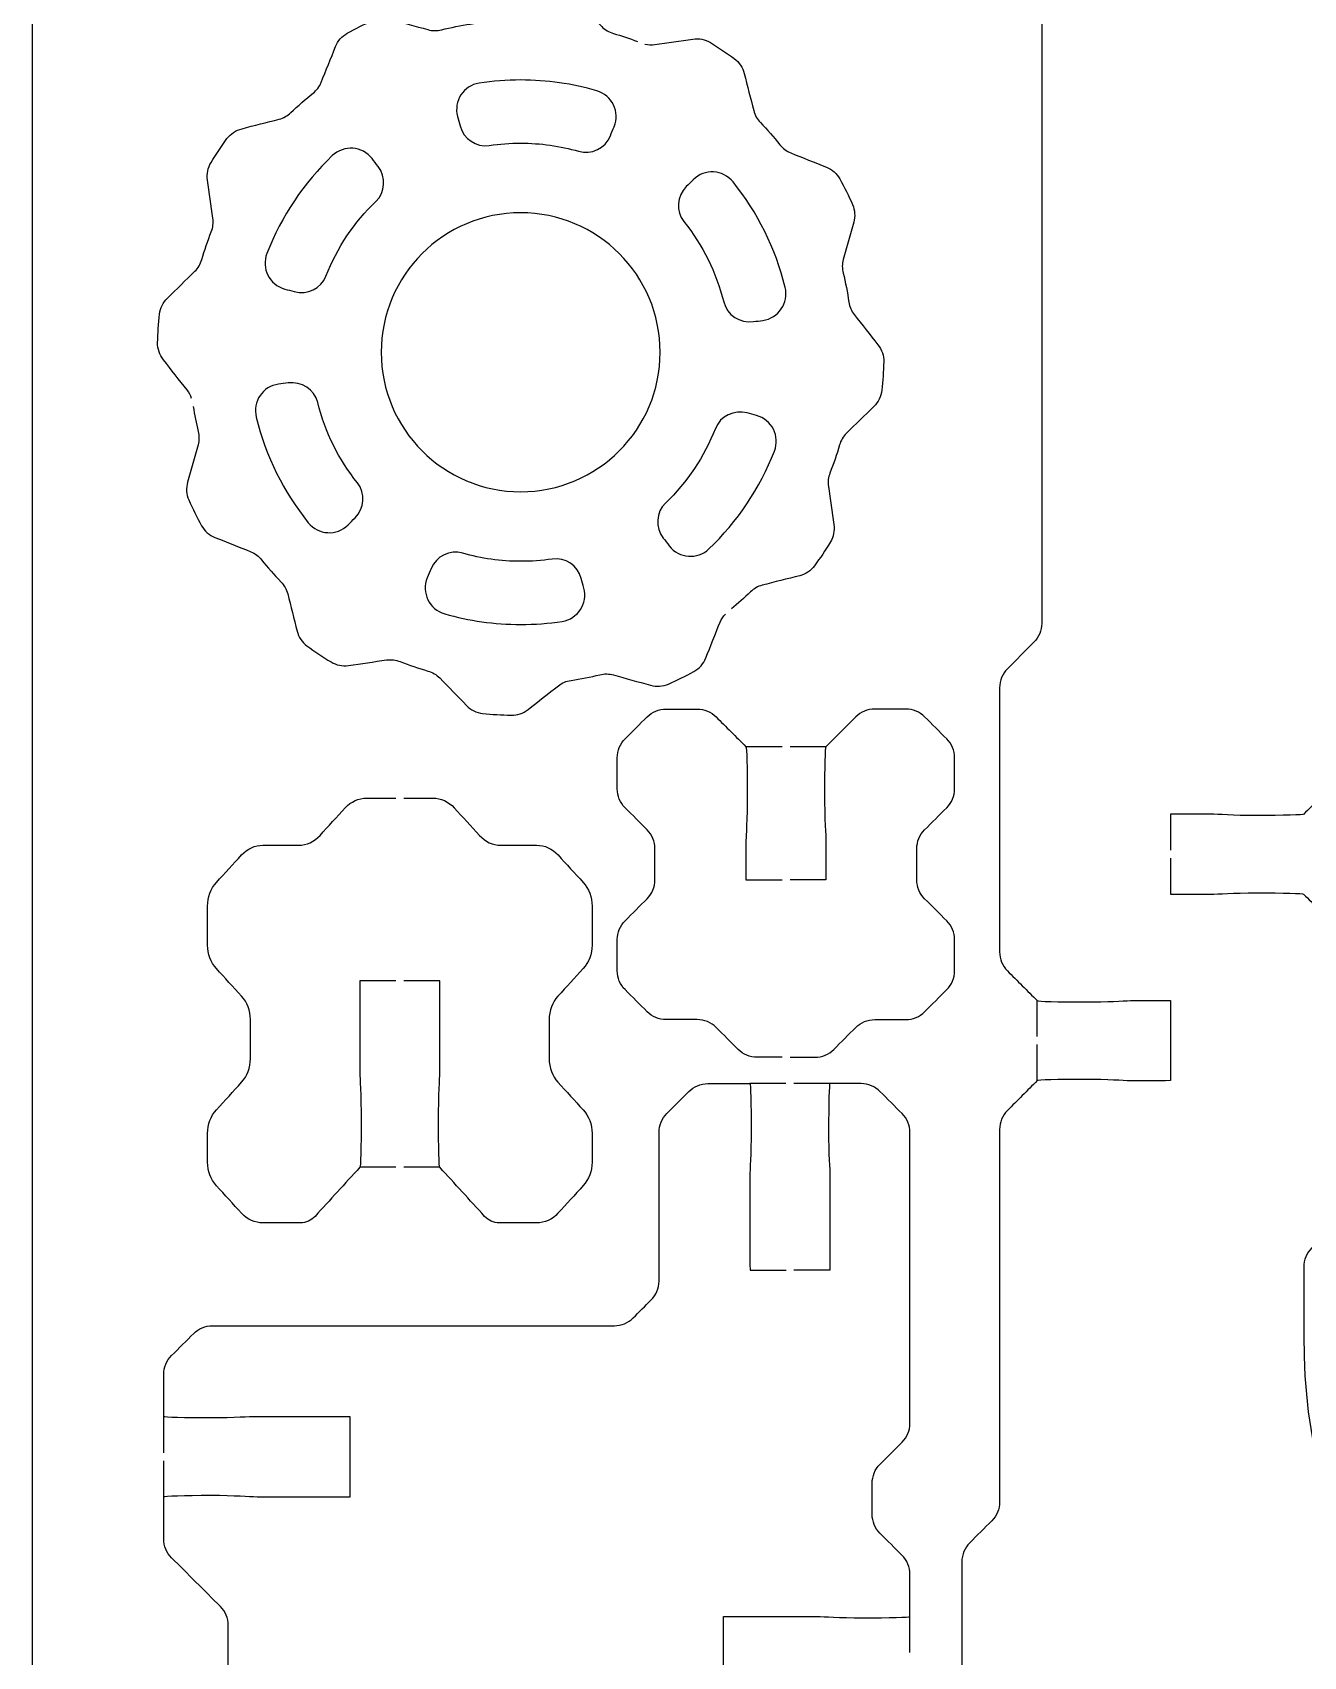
# Model space of a CAD drawing. Extents: x 0 to 265, y 230 to 450.
# Drawn here: x 135 to 182.7, y 297.2 to 358.2 of the extents above; entities that cross this region are included whole.
import ezdxf

# ---------------------------------------------------------------- set-up
doc = ezdxf.new("R2010")
doc.units = 0
doc.header["$MEASUREMENT"] = 0
doc.layers.add('DEFAULT', color=18, linetype='CONTINUOUS')

msp = doc.modelspace()

# ---------------------------------------------------------------- linework, layer by layer
at = {"layer": 'DEFAULT', "color": 1}
for points in [[(135.001, 242.15), (135.001, 437.85)], [(163.131, 331.361), (161.78, 331.361)], [(164.779, 331.361), (163.431, 331.361)], [(172.709, 320.478), (172.709, 321.829)], [(172.709, 318.827), (172.709, 320.178)], [(163.276, 318.714), (161.925, 318.714)], [(164.927, 318.714), (163.576, 318.714)], [(148.636, 315.574), (147.285, 315.574)], [(150.287, 315.574), (148.936, 315.574)], [(139.929, 304.864), (139.929, 306.215)], [(139.929, 303.213), (139.929, 304.564)], [(167.929, 297.364), (167.929, 298.715)]]:
    msp.add_lwpolyline(points, dxfattribs=at)
for points, knots in [([(172.784, 417.883), (172.784, 418.334), (172.784, 418.784), (172.784, 419.234), (171.618, 419.234), (170.453, 419.234), (169.287, 419.234), (168.949, 419.234), (168.504, 419.185), (167.538, 419.181), (166.575, 419.185), (165.795, 419.206), (165.788, 419.234), (165.788, 420.2), (165.788, 421.165), (165.788, 422.131), (165.788, 422.399), (165.894, 422.653), (166.081, 422.84), (166.116, 422.875), (166.151, 422.91), (166.187, 422.945), (166.374, 423.132), (166.628, 423.238), (166.892, 423.238), (170.822, 423.238), (174.752, 423.238), (178.682, 423.238), (178.947, 423.238), (179.204, 423.132), (179.391, 422.942), (179.426, 422.908), (179.462, 422.874), (179.497, 422.84), (179.684, 422.649), (179.79, 422.399), (179.79, 422.131), (179.786, 420.229), (179.786, 412.38), (179.79, 411.731), (179.786, 405.945), (189.308, 396.237), (189.308, 387.407), (189.308, 381.326), (189.308, 375.245), (189.308, 369.165), (189.308, 366.603), (188.355, 364.099), (186.528, 362.303), (184.99, 360.793), (184.122, 358.736), (184.122, 356.581), (184.123, 347.939), (184.124, 339.297), (184.125, 330.655), (184.125, 330.391), (184.019, 330.137), (183.833, 329.946), (183.459, 329.573), (183.085, 329.201), (182.711, 328.828), (182.711, 328.803), (181.924, 328.775), (180.961, 328.775), (179.994, 328.775), (179.543, 328.831), (179.208, 328.824), (178.709, 328.824), (178.21, 328.824), (177.712, 328.824), (177.712, 328.375), (177.712, 327.926), (177.712, 327.477)], [0, 0, 0, 0, 3.83, 3.83, 3.83, 13.74, 13.74, 13.74, 14.74, 14.74, 14.74, 15.74, 15.74, 15.74, 23.95, 23.95, 23.95, 24.95, 24.95, 24.95, 25.374264, 25.374264, 25.374264, 26.374264, 26.374264, 26.374264, 59.794264, 59.794264, 59.794264, 60.794264, 60.794264, 60.794264, 61.211517, 61.211517, 61.211517, 62.211517, 62.211517, 62.211517, 63.211517, 63.211517, 63.211517, 64.211517, 64.211517, 64.211517, 115.921517, 115.921517, 115.921517, 116.921517, 116.921517, 116.921517, 117.921517, 117.921517, 117.921517, 191.411518, 191.411518, 191.411518, 192.411518, 192.411518, 192.411518, 196.901651, 196.901651, 196.901651, 197.901651, 197.901651, 197.901651, 198.901651, 198.901651, 198.901651, 203.141651, 203.141651, 203.141651, 206.961651, 206.961651, 206.961651, 206.961651]), ([(172.787, 417.583), (172.787, 417.133), (172.787, 416.683), (172.787, 416.232), (171.621, 416.232), (170.454, 416.232), (169.287, 416.232), (168.952, 416.232), (168.504, 416.282), (167.534, 416.282), (166.568, 416.278), (165.784, 416.26), (165.784, 416.229), (165.784, 414.73), (165.784, 413.232), (165.784, 411.734), (165.791, 411.702), (166.571, 411.685), (167.538, 411.685), (168.504, 411.685), (168.952, 411.734), (169.287, 411.734), (170.454, 411.734), (171.621, 411.734), (172.787, 411.734), (172.787, 410.733), (172.787, 409.733), (172.787, 408.732), (171.619, 408.732), (170.452, 408.732), (169.284, 408.732), (168.952, 408.732), (168.504, 408.781), (167.538, 408.781), (166.568, 408.781), (165.784, 408.757), (165.784, 408.732), (165.784, 402.368), (177.691, 391.912), (177.691, 388.909), (177.701, 388.881), (178.481, 388.86), (179.44, 388.857), (180.407, 388.86), (180.855, 388.909), (181.19, 388.909), (181.691, 388.909), (182.192, 388.909), (182.693, 388.909), (182.692, 387.909), (182.691, 386.908), (182.69, 385.907), (182.191, 385.907), (181.692, 385.907), (181.194, 385.907), (180.855, 385.907), (180.407, 385.957), (179.44, 385.953), (178.477, 385.957), (177.694, 385.939), (177.694, 385.907), (177.32, 385.533), (176.946, 385.159), (176.572, 384.786), (176.385, 384.595), (176.28, 384.341), (176.28, 384.076), (176.278, 378.788), (176.277, 373.5), (176.276, 368.212), (176.276, 366.663), (175.655, 365.178), (174.551, 364.088), (173.447, 362.998), (172.879, 361.474), (172.879, 359.922), (172.879, 351.944), (172.879, 343.967), (172.879, 335.989), (172.879, 335.725), (172.773, 335.467), (172.586, 335.28), (172.253, 334.947), (171.92, 334.615), (171.588, 334.282), (171.401, 334.095), (171.295, 333.841), (171.295, 333.576), (171.295, 330.27), (171.295, 326.963), (171.295, 323.656), (171.295, 323.392), (171.401, 323.138), (171.588, 322.947), (171.962, 322.574), (172.335, 322.202), (172.709, 321.829), (172.716, 321.797), (173.496, 321.779), (174.463, 321.779), (175.429, 321.779), (175.877, 321.825), (176.213, 321.829), (176.711, 321.829), (177.21, 321.829), (177.708, 321.829), (177.709, 320.828), (177.711, 319.827), (177.712, 318.827), (177.211, 318.825), (176.71, 318.824), (176.209, 318.823), (175.877, 318.823), (175.429, 318.876), (174.463, 318.876), (173.493, 318.876), (172.709, 318.851), (172.709, 318.827), (172.335, 318.453), (171.962, 318.079), (171.588, 317.705), (171.401, 317.514), (171.295, 317.26), (171.295, 316.996), (171.295, 312.336), (171.295, 307.675), (171.295, 303.015), (171.295, 302.751), (171.189, 302.497), (171.002, 302.31), (170.726, 302.033), (170.449, 301.757), (170.173, 301.481), (169.986, 301.29), (169.88, 301.036), (169.88, 300.771), (169.88, 299.295), (169.88, 297.818), (169.88, 296.341), (169.88, 294.485), (169.143, 292.707), (167.831, 291.391), (166.496, 290.056), (165.161, 288.722), (163.826, 287.387), (163.142, 286.703), (163.142, 285.599), (163.826, 284.911), (164.507, 284.233), (165.615, 284.23), (166.299, 284.914), (167.083, 285.697), (168.349, 285.697), (169.129, 284.911), (169.908, 284.131), (169.905, 282.868), (169.129, 282.085), (168.384, 281.34), (167.714, 280.815), (167.714, 279.245), (167.721, 279.213), (168.497, 279.196), (169.464, 279.196), (170.43, 279.196), (170.879, 279.241), (171.214, 279.245), (171.712, 279.244), (172.211, 279.243), (172.709, 279.241), (172.709, 278.791), (172.709, 278.341), (172.709, 277.89)], [0, 0, 0, 0, 3.83, 3.83, 3.83, 13.75, 13.75, 13.75, 14.75, 14.75, 14.75, 15.75, 15.75, 15.75, 28.49, 28.49, 28.49, 29.49, 29.49, 29.49, 30.49, 30.49, 30.49, 40.41, 40.41, 40.41, 48.92, 48.92, 48.92, 58.85, 58.85, 58.85, 59.85, 59.85, 59.85, 60.85, 60.85, 60.85, 61.85, 61.85, 61.85, 62.85, 62.85, 62.85, 63.85, 63.85, 63.85, 68.11, 68.11, 68.11, 76.620006, 76.620006, 76.620006, 80.860006, 80.860006, 80.860006, 81.860006, 81.860006, 81.860006, 82.860006, 82.860006, 82.860006, 87.357205, 87.357205, 87.357205, 88.357205, 88.357205, 88.357205, 133.327206, 133.327206, 133.327206, 134.327206, 134.327206, 134.327206, 135.327206, 135.327206, 135.327206, 203.167206, 203.167206, 203.167206, 204.167206, 204.167206, 204.167206, 208.16943, 208.16943, 208.16943, 209.16943, 209.16943, 209.16943, 237.28943, 237.28943, 237.28943, 238.28943, 238.28943, 238.28943, 242.779564, 242.779564, 242.779564, 243.779564, 243.779564, 243.779564, 244.779564, 244.779564, 244.779564, 249.019564, 249.019564, 249.019564, 257.52957, 257.52957, 257.52957, 261.789582, 261.789582, 261.789582, 262.789582, 262.789582, 262.789582, 263.789582, 263.789582, 263.789582, 268.286781, 268.286781, 268.286781, 269.286781, 269.286781, 269.286781, 308.916781, 308.916781, 308.916781, 309.916781, 309.916781, 309.916781, 313.240183, 313.240183, 313.240183, 314.240183, 314.240183, 314.240183, 326.800183, 326.800183, 326.800183, 327.800183, 327.800183, 327.800183, 343.851507, 343.851507, 343.851507, 344.851507, 344.851507, 344.851507, 345.851507, 345.851507, 345.851507, 346.851507, 346.851507, 346.851507, 347.851507, 347.851507, 347.851507, 348.851507, 348.851507, 348.851507, 349.851507, 349.851507, 349.851507, 350.851507, 350.851507, 350.851507, 355.091518, 355.091518, 355.091518, 358.921518, 358.921518, 358.921518, 358.921518]), ([(140.974, 344.424), (140.938, 344.541), (140.882, 344.654), (140.804, 344.749), (140.508, 345.126), (140.212, 345.504), (139.915, 345.881), (139.771, 346.065), (139.693, 346.29), (139.696, 346.523), (139.707, 346.883), (139.732, 347.243), (139.767, 347.596), (139.792, 347.825), (139.901, 348.037), (140.067, 348.199), (140.41, 348.534), (140.754, 348.869), (141.097, 349.204), (141.22, 349.324), (141.309, 349.476), (141.355, 349.642), (141.46, 349.998), (141.577, 350.347), (141.711, 350.69), (141.774, 350.852), (141.799, 351.025), (141.774, 351.194), (141.706, 351.671), (141.638, 352.149), (141.57, 352.626), (141.538, 352.856), (141.584, 353.088), (141.704, 353.286), (141.891, 353.593), (142.092, 353.893), (142.3, 354.182), (142.438, 354.369), (142.639, 354.5), (142.864, 354.556), (143.329, 354.675), (143.793, 354.794), (144.258, 354.912), (144.424, 354.955), (144.575, 355.043), (144.699, 355.159), (144.967, 355.417), (145.242, 355.657), (145.531, 355.886), (145.665, 355.995), (145.771, 356.133), (145.835, 356.292), (146.016, 356.742), (146.197, 357.192), (146.378, 357.643), (146.463, 357.854), (146.614, 358.031), (146.816, 358.14), (147.13, 358.313), (147.451, 358.472), (147.779, 358.616), (147.987, 358.712), (148.223, 358.726), (148.445, 358.662), (148.91, 358.533), (149.374, 358.404), (149.839, 358.274), (150.005, 358.225), (150.181, 358.225), (150.35, 358.267), (150.707, 358.355), (151.07, 358.426), (151.433, 358.482), (151.606, 358.507), (151.772, 358.574), (151.91, 358.683), (152.286, 358.98), (152.662, 359.276), (153.039, 359.572), (153.222, 359.717), (153.448, 359.798), (153.681, 359.791), (154.04, 359.781), (154.397, 359.759), (154.75, 359.721), (154.979, 359.696), (155.19, 359.59), (155.353, 359.424), (155.69, 359.079), (156.028, 358.733), (156.365, 358.387), (156.485, 358.267), (156.637, 358.179), (156.803, 358.13), (157.11, 358.041), (157.409, 357.943), (157.702, 357.83)], [0, 0, 0, 0, 1, 1, 1, 5.080993, 5.080993, 5.080993, 6.080993, 6.080993, 6.080993, 7.080993, 7.080993, 7.080993, 8.080993, 8.080993, 8.080993, 12.161299, 12.161299, 12.161299, 13.161299, 13.161299, 13.161299, 14.161299, 14.161299, 14.161299, 15.161299, 15.161299, 15.161299, 19.262518, 19.262518, 19.262518, 20.262518, 20.262518, 20.262518, 21.262518, 21.262518, 21.262518, 22.262518, 22.262518, 22.262518, 26.339601, 26.339601, 26.339601, 27.339601, 27.339601, 27.339601, 28.339601, 28.339601, 28.339601, 29.339601, 29.339601, 29.339601, 33.467615, 33.467615, 33.467615, 34.467615, 34.467615, 34.467615, 35.467615, 35.467615, 35.467615, 36.467615, 36.467615, 36.467615, 40.567919, 40.567919, 40.567919, 41.567919, 41.567919, 41.567919, 42.567919, 42.567919, 42.567919, 43.567919, 43.567919, 43.567919, 47.641051, 47.641051, 47.641051, 48.641051, 48.641051, 48.641051, 49.641051, 49.641051, 49.641051, 50.641051, 50.641051, 50.641051, 54.749639, 54.749639, 54.749639, 55.749639, 55.749639, 55.749639, 56.749639, 56.749639, 56.749639, 56.749639]), ([(157.984, 357.731), (158.108, 357.703), (158.235, 357.696), (158.358, 357.713), (158.835, 357.782), (159.311, 357.85), (159.787, 357.918), (160.013, 357.95), (160.246, 357.907), (160.443, 357.787), (160.75, 357.6), (161.05, 357.399), (161.339, 357.184), (161.526, 357.05), (161.653, 356.853), (161.71, 356.63), (161.83, 356.165), (161.95, 355.699), (162.07, 355.233), (162.112, 355.064), (162.2, 354.912), (162.32, 354.789), (162.574, 354.521), (162.818, 354.242), (163.05, 353.956), (163.16, 353.819), (163.297, 353.713), (163.46, 353.646), (163.906, 353.467), (164.353, 353.288), (164.8, 353.11), (165.008, 353.025), (165.188, 352.873), (165.298, 352.672), (165.47, 352.358), (165.633, 352.037), (165.777, 351.706), (165.869, 351.497), (165.883, 351.261), (165.82, 351.042), (165.689, 350.577), (165.559, 350.111), (165.428, 349.645), (165.382, 349.48), (165.382, 349.307), (165.425, 349.137), (165.513, 348.781), (165.583, 348.414), (165.64, 348.047), (165.664, 347.878), (165.731, 347.716), (165.837, 347.578), (166.135, 347.201), (166.432, 346.823), (166.73, 346.446), (166.874, 346.262), (166.956, 346.036), (166.949, 345.804), (166.938, 345.447), (166.917, 345.091), (166.878, 344.738), (166.853, 344.509), (166.747, 344.294), (166.582, 344.131), (166.237, 343.795), (165.893, 343.459), (165.548, 343.122), (165.425, 343.003), (165.336, 342.851), (165.287, 342.685), (165.185, 342.325), (165.065, 341.976), (164.931, 341.63), (164.867, 341.471), (164.846, 341.299), (164.871, 341.126), (164.939, 340.649), (165.007, 340.173), (165.075, 339.697), (165.107, 339.471), (165.065, 339.238), (164.945, 339.044), (164.758, 338.737), (164.56, 338.441), (164.349, 338.152), (164.215, 337.965), (164.017, 337.834), (163.795, 337.778), (163.326, 337.659), (162.856, 337.54), (162.387, 337.422), (162.221, 337.379), (162.07, 337.291), (161.946, 337.171), (161.717, 336.952), (161.477, 336.741), (161.23, 336.536)], [0, 0, 0, 0, 1, 1, 1, 5.09132, 5.09132, 5.09132, 6.09132, 6.09132, 6.09132, 7.09132, 7.09132, 7.09132, 8.09132, 8.09132, 8.09132, 12.180574, 12.180574, 12.180574, 13.180574, 13.180574, 13.180574, 14.180574, 14.180574, 14.180574, 15.180574, 15.180574, 15.180574, 19.2733, 19.2733, 19.2733, 20.2733, 20.2733, 20.2733, 21.2733, 21.2733, 21.2733, 22.2733, 22.2733, 22.2733, 26.385926, 26.385926, 26.385926, 27.385926, 27.385926, 27.385926, 28.385926, 28.385926, 28.385926, 29.385926, 29.385926, 29.385926, 33.473102, 33.473102, 33.473102, 34.473102, 34.473102, 34.473102, 35.473102, 35.473102, 35.473102, 36.473102, 36.473102, 36.473102, 40.567549, 40.567549, 40.567549, 41.567549, 41.567549, 41.567549, 42.567549, 42.567549, 42.567549, 43.567549, 43.567549, 43.567549, 47.658869, 47.658869, 47.658869, 48.658869, 48.658869, 48.658869, 49.658869, 49.658869, 49.658869, 50.658869, 50.658869, 50.658869, 54.774716, 54.774716, 54.774716, 55.774716, 55.774716, 55.774716, 56.774716, 56.774716, 56.774716, 56.774716]), ([(153.321, 356.384), (154.313, 356.384), (155.271, 356.243), (156.178, 355.978), (156.753, 355.81), (157.06, 355.185), (156.831, 354.631), (156.783, 354.516), (156.736, 354.401), (156.688, 354.286), (156.494, 353.818), (155.981, 353.567), (155.495, 353.708), (154.805, 353.908), (154.076, 354.013), (153.321, 354.013), (152.921, 354.013), (152.529, 353.984), (152.145, 353.926), (151.649, 353.852), (151.179, 354.173), (151.049, 354.657), (151.017, 354.777), (150.985, 354.897), (150.953, 355.017), (150.799, 355.592), (151.177, 356.176), (151.766, 356.266), (152.273, 356.344), (152.793, 356.384), (153.321, 356.384)], [1, 1, 1, 1, 2, 2, 2, 3, 3, 3, 4.057617, 4.057617, 4.057617, 5.057617, 5.057617, 5.057617, 6.057617, 6.057617, 6.057617, 7.057617, 7.057617, 7.057617, 8.057617, 8.057617, 8.057617, 9.112553, 9.112553, 9.112553, 10.112553, 10.112553, 10.112553, 11.112553, 11.112553, 11.112553, 11.112553]), ([(147.745, 353.433), (147.82, 353.335), (147.896, 353.237), (147.971, 353.139), (148.275, 352.742), (148.249, 352.172), (147.888, 351.826), (147.074, 351.045), (146.429, 350.09), (146.013, 349.022), (145.831, 348.554), (145.312, 348.312), (144.827, 348.442), (144.709, 348.473), (144.59, 348.505), (144.471, 348.537), (143.892, 348.692), (143.582, 349.317), (143.799, 349.875), (144.345, 351.275), (145.189, 352.524), (146.254, 353.544), (146.686, 353.957), (147.381, 353.907), (147.745, 353.433)], [0, 0, 0, 0, 1.051264, 1.051264, 1.051264, 2.051264, 2.051264, 2.051264, 3.051264, 3.051264, 3.051264, 4.051264, 4.051264, 4.051264, 5.095764, 5.095764, 5.095764, 6.095764, 6.095764, 6.095764, 7.095764, 7.095764, 7.095764, 8.095764, 8.095764, 8.095764, 8.095764]), ([(161.291, 352.559), (162.212, 351.415), (162.889, 350.07), (163.248, 348.6), (163.39, 348.018), (163.001, 347.439), (162.406, 347.361), (162.289, 347.345), (162.172, 347.33), (162.055, 347.315), (161.552, 347.249), (161.063, 347.56), (160.941, 348.053), (160.665, 349.171), (160.148, 350.195), (159.45, 351.067), (159.137, 351.458), (159.183, 352.026), (159.537, 352.38), (159.625, 352.467), (159.712, 352.555), (159.8, 352.642), (160.222, 353.065), (160.917, 353.024), (161.291, 352.559)], [1, 1, 1, 1, 2, 2, 2, 3, 3, 3, 4.004448, 4.004448, 4.004448, 5.004448, 5.004448, 5.004448, 6.004448, 6.004448, 6.004448, 7.004448, 7.004448, 7.004448, 8.055209, 8.055209, 8.055209, 9.055209, 9.055209, 9.055209, 9.055209]), ([(153.321, 351.399), (156.214, 351.399), (158.557, 349.057), (158.557, 346.164), (158.557, 343.275), (156.214, 340.929), (153.321, 340.929), (150.432, 340.929), (148.09, 343.275), (148.09, 346.164), (148.09, 349.057), (150.432, 351.399), (153.321, 351.399)], [1, 1, 1, 1, 2, 2, 2, 3, 3, 3, 4, 4, 4, 5, 5, 5, 5]), ([(145.705, 344.279), (145.981, 343.16), (146.498, 342.135), (147.196, 341.262), (147.509, 340.871), (147.463, 340.302), (147.108, 339.949), (147.02, 339.861), (146.932, 339.773), (146.844, 339.685), (146.421, 339.263), (145.726, 339.304), (145.352, 339.769), (144.434, 340.913), (143.756, 342.259), (143.398, 343.73), (143.256, 344.312), (143.644, 344.89), (144.238, 344.969), (144.356, 344.984), (144.474, 345), (144.592, 345.015), (145.095, 345.082), (145.583, 344.771), (145.705, 344.279)], [1, 1, 1, 1, 2, 2, 2, 3, 3, 3, 4.057833, 4.057833, 4.057833, 5.057833, 5.057833, 5.057833, 6.057833, 6.057833, 6.057833, 7.057833, 7.057833, 7.057833, 8.06849, 8.06849, 8.06849, 9.06849, 9.06849, 9.06849, 9.06849]), ([(141.034, 344.128), (141.079, 343.814), (141.143, 343.503), (141.217, 343.197), (141.259, 343.027), (141.259, 342.851), (141.213, 342.685), (141.083, 342.221), (140.952, 341.756), (140.822, 341.292), (140.762, 341.069), (140.772, 340.833), (140.868, 340.625), (141.016, 340.293), (141.175, 339.969), (141.347, 339.655), (141.457, 339.454), (141.637, 339.302), (141.848, 339.217), (142.298, 339.037), (142.747, 338.857), (143.196, 338.677), (143.355, 338.614), (143.492, 338.508), (143.598, 338.374), (143.831, 338.088), (144.074, 337.81), (144.328, 337.542), (144.448, 337.418), (144.537, 337.266), (144.579, 337.101), (144.697, 336.634), (144.814, 336.167), (144.932, 335.7), (144.988, 335.478), (145.119, 335.28), (145.302, 335.146), (145.595, 334.931), (145.895, 334.73), (146.205, 334.543), (146.399, 334.423), (146.632, 334.377), (146.861, 334.409), (147.338, 334.478), (147.814, 334.548), (148.29, 334.617), (148.463, 334.642), (148.639, 334.617), (148.802, 334.553), (149.14, 334.419), (149.486, 334.303), (149.839, 334.201), (150.008, 334.155), (150.163, 334.063), (150.283, 333.94), (150.618, 333.596), (150.954, 333.253), (151.289, 332.91), (151.451, 332.744), (151.666, 332.634), (151.896, 332.61), (152.248, 332.574), (152.605, 332.55), (152.964, 332.543), (153.194, 332.536), (153.42, 332.613), (153.603, 332.758), (153.982, 333.055), (154.36, 333.353), (154.739, 333.65), (154.876, 333.756), (155.039, 333.823), (155.212, 333.851), (155.579, 333.904), (155.938, 333.975), (156.295, 334.063), (156.464, 334.102), (156.637, 334.102), (156.803, 334.056), (157.266, 333.927), (157.729, 333.797), (158.193, 333.668), (158.418, 333.605), (158.658, 333.619), (158.87, 333.71), (159.195, 333.859), (159.516, 334.017), (159.826, 334.187), (160.027, 334.296), (160.182, 334.476), (160.27, 334.691), (160.449, 335.139), (160.628, 335.587), (160.807, 336.035), (160.853, 336.148), (160.92, 336.25), (161.004, 336.339)], [0, 0, 0, 0, 1, 1, 1, 2, 2, 2, 6.102999, 6.102999, 6.102999, 7.102999, 7.102999, 7.102999, 8.102999, 8.102999, 8.102999, 9.102999, 9.102999, 9.102999, 13.218008, 13.218008, 13.218008, 14.218008, 14.218008, 14.218008, 15.218008, 15.218008, 15.218008, 16.218008, 16.218008, 16.218008, 20.312016, 20.312016, 20.312016, 21.312016, 21.312016, 21.312016, 22.312016, 22.312016, 22.312016, 23.312016, 23.312016, 23.312016, 27.404766, 27.404766, 27.404766, 28.404766, 28.404766, 28.404766, 29.404766, 29.404766, 29.404766, 30.404766, 30.404766, 30.404766, 34.485072, 34.485072, 34.485072, 35.485072, 35.485072, 35.485072, 36.485072, 36.485072, 36.485072, 37.485072, 37.485072, 37.485072, 41.580105, 41.580105, 41.580105, 42.580105, 42.580105, 42.580105, 43.580105, 43.580105, 43.580105, 44.580105, 44.580105, 44.580105, 48.670778, 48.670778, 48.670778, 49.670778, 49.670778, 49.670778, 50.670778, 50.670778, 50.670778, 51.670778, 51.670778, 51.670778, 55.772789, 55.772789, 55.772789, 56.772789, 56.772789, 56.772789, 56.772789]), ([(158.898, 338.898), (158.823, 338.997), (158.747, 339.095), (158.672, 339.193), (158.367, 339.59), (158.395, 340.16), (158.756, 340.506), (159.57, 341.287), (160.214, 342.24), (160.632, 343.307), (160.815, 343.774), (161.334, 344.016), (161.819, 343.887), (161.937, 343.855), (162.055, 343.823), (162.173, 343.792), (162.751, 343.636), (163.062, 343.012), (162.845, 342.454), (162.301, 341.055), (161.456, 339.806), (160.389, 338.787), (159.957, 338.374), (159.262, 338.424), (158.898, 338.898)], [1, 1, 1, 1, 2.05346, 2.05346, 2.05346, 3.05346, 3.05346, 3.05346, 4.05346, 4.05346, 4.05346, 5.05346, 5.05346, 5.05346, 6.091905, 6.091905, 6.091905, 7.091905, 7.091905, 7.091905, 8.091905, 8.091905, 8.091905, 9.091905, 9.091905, 9.091905, 9.091905]), ([(153.321, 335.948), (152.334, 335.948), (151.377, 336.088), (150.472, 336.349), (149.895, 336.516), (149.587, 337.143), (149.816, 337.697), (149.864, 337.813), (149.912, 337.928), (149.959, 338.044), (150.152, 338.511), (150.665, 338.763), (151.152, 338.623), (151.841, 338.425), (152.57, 338.318), (153.321, 338.318), (153.723, 338.318), (154.117, 338.347), (154.503, 338.405), (154.999, 338.479), (155.467, 338.157), (155.597, 337.673), (155.629, 337.554), (155.661, 337.435), (155.693, 337.315), (155.847, 336.74), (155.469, 336.156), (154.88, 336.066), (154.372, 335.988), (153.851, 335.948), (153.321, 335.948)], [1, 1, 1, 1, 2, 2, 2, 3, 3, 3, 4.062619, 4.062619, 4.062619, 5.062619, 5.062619, 5.062619, 6.062619, 6.062619, 6.062619, 7.062619, 7.062619, 7.062619, 8.062619, 8.062619, 8.062619, 9.113433, 9.113433, 9.113433, 10.113433, 10.113433, 10.113433, 11.113433, 11.113433, 11.113433, 11.113433]), ([(163.131, 319.705), (162.819, 319.705), (162.506, 319.705), (162.193, 319.705), (161.929, 319.705), (161.671, 319.811), (161.484, 319.998), (161.208, 320.274), (160.931, 320.551), (160.655, 320.827), (160.468, 321.014), (160.214, 321.12), (159.949, 321.12), (159.559, 321.12), (159.169, 321.12), (158.778, 321.12), (158.514, 321.12), (158.256, 321.226), (158.069, 321.413), (157.793, 321.689), (157.516, 321.965), (157.24, 322.242), (157.053, 322.429), (156.947, 322.683), (156.947, 322.951), (156.947, 323.341), (156.947, 323.731), (156.947, 324.122), (156.947, 324.386), (157.053, 324.64), (157.24, 324.827), (157.516, 325.104), (157.793, 325.38), (158.069, 325.656), (158.256, 325.843), (158.362, 326.097), (158.362, 326.366), (158.362, 326.756), (158.362, 327.146), (158.362, 327.537), (158.362, 327.801), (158.256, 328.055), (158.069, 328.242), (157.793, 328.519), (157.516, 328.795), (157.24, 329.071), (157.053, 329.258), (156.947, 329.512), (156.947, 329.78), (156.947, 330.17), (156.947, 330.559), (156.947, 330.948), (156.947, 331.213), (157.053, 331.467), (157.24, 331.654), (157.516, 331.93), (157.793, 332.206), (158.069, 332.483), (158.256, 332.67), (158.514, 332.775), (158.778, 332.775), (159.169, 332.775), (159.559, 332.775), (159.949, 332.775), (160.214, 332.775), (160.468, 332.67), (160.655, 332.483), (161.029, 332.109), (161.403, 331.735), (161.777, 331.361), (161.816, 331.322), (161.826, 330.578), (161.826, 329.611), (161.826, 328.644), (161.777, 327.953), (161.777, 327.861), (161.777, 327.362), (161.777, 326.862), (161.777, 326.362), (162.228, 326.362), (162.68, 326.362), (163.131, 326.362)], [0, 0, 0, 0, 2.66, 2.66, 2.66, 3.66, 3.66, 3.66, 6.983402, 6.983402, 6.983402, 7.983402, 7.983402, 7.983402, 11.303402, 11.303402, 11.303402, 12.303402, 12.303402, 12.303402, 15.626804, 15.626804, 15.626804, 16.626804, 16.626804, 16.626804, 19.946804, 19.946804, 19.946804, 20.946804, 20.946804, 20.946804, 24.270206, 24.270206, 24.270206, 25.270206, 25.270206, 25.270206, 28.590206, 28.590206, 28.590206, 29.590206, 29.590206, 29.590206, 32.913607, 32.913607, 32.913607, 33.913607, 33.913607, 33.913607, 37.223607, 37.223607, 37.223607, 38.223607, 38.223607, 38.223607, 41.547009, 41.547009, 41.547009, 42.547009, 42.547009, 42.547009, 45.867009, 45.867009, 45.867009, 46.867009, 46.867009, 46.867009, 51.364208, 51.364208, 51.364208, 52.364208, 52.364208, 52.364208, 53.364208, 53.364208, 53.364208, 57.614208, 57.614208, 57.614208, 61.454208, 61.454208, 61.454208, 61.454208]), ([(163.431, 319.705), (163.743, 319.705), (164.055, 319.705), (164.366, 319.705), (164.631, 319.705), (164.885, 319.811), (165.072, 319.998), (165.348, 320.274), (165.624, 320.551), (165.901, 320.827), (166.088, 321.014), (166.345, 321.12), (166.61, 321.12), (166.999, 321.12), (167.388, 321.12), (167.778, 321.12), (168.042, 321.12), (168.296, 321.226), (168.483, 321.413), (168.759, 321.689), (169.036, 321.965), (169.312, 322.242), (169.499, 322.429), (169.605, 322.683), (169.605, 322.951), (169.605, 323.341), (169.605, 323.731), (169.605, 324.122), (169.605, 324.386), (169.499, 324.64), (169.312, 324.827), (169.036, 325.104), (168.759, 325.38), (168.483, 325.656), (168.296, 325.843), (168.19, 326.097), (168.19, 326.366), (168.19, 326.756), (168.19, 327.146), (168.19, 327.537), (168.19, 327.801), (168.296, 328.055), (168.483, 328.242), (168.759, 328.519), (169.036, 328.795), (169.312, 329.071), (169.499, 329.258), (169.605, 329.512), (169.605, 329.78), (169.605, 330.17), (169.605, 330.559), (169.605, 330.948), (169.605, 331.213), (169.499, 331.467), (169.312, 331.654), (169.036, 331.93), (168.759, 332.206), (168.483, 332.483), (168.296, 332.67), (168.042, 332.775), (167.778, 332.775), (167.388, 332.775), (166.999, 332.775), (166.61, 332.775), (166.345, 332.775), (166.088, 332.67), (165.901, 332.483), (165.527, 332.109), (165.153, 331.735), (164.779, 331.361), (164.744, 331.322), (164.726, 330.578), (164.726, 329.611), (164.726, 328.644), (164.779, 327.953), (164.779, 327.861), (164.779, 327.362), (164.779, 326.862), (164.779, 326.362), (164.33, 326.362), (163.881, 326.362), (163.431, 326.362)], [0, 0, 0, 0, 2.65, 2.65, 2.65, 3.65, 3.65, 3.65, 6.973402, 6.973402, 6.973402, 7.973402, 7.973402, 7.973402, 11.283402, 11.283402, 11.283402, 12.283402, 12.283402, 12.283402, 15.606804, 15.606804, 15.606804, 16.606804, 16.606804, 16.606804, 19.926804, 19.926804, 19.926804, 20.926804, 20.926804, 20.926804, 24.250206, 24.250206, 24.250206, 25.250206, 25.250206, 25.250206, 28.570206, 28.570206, 28.570206, 29.570206, 29.570206, 29.570206, 32.893607, 32.893607, 32.893607, 33.893607, 33.893607, 33.893607, 37.203607, 37.203607, 37.203607, 38.203607, 38.203607, 38.203607, 41.527009, 41.527009, 41.527009, 42.527009, 42.527009, 42.527009, 45.837009, 45.837009, 45.837009, 46.837009, 46.837009, 46.837009, 51.334208, 51.334208, 51.334208, 52.334208, 52.334208, 52.334208, 53.334208, 53.334208, 53.334208, 57.584208, 57.584208, 57.584208, 61.404208, 61.404208, 61.404208, 61.404208]), ([(148.636, 322.573), (148.185, 322.573), (147.735, 322.573), (147.285, 322.573), (147.285, 321.407), (147.285, 320.24), (147.285, 319.074), (147.285, 318.982), (147.338, 318.29), (147.338, 317.324), (147.338, 316.357), (147.313, 315.574), (147.285, 315.574), (146.725, 314.96), (146.165, 314.346), (145.606, 313.733), (145.461, 313.574), (145.263, 313.486), (145.059, 313.486), (144.589, 313.486), (144.12, 313.486), (143.651, 313.486), (143.351, 313.486), (143.062, 313.616), (142.85, 313.849), (142.535, 314.194), (142.22, 314.538), (141.905, 314.883), (141.69, 315.119), (141.57, 315.436), (141.57, 315.768), (141.57, 316.129), (141.57, 316.49), (141.57, 316.851), (141.57, 317.183), (141.69, 317.497), (141.905, 317.733), (142.22, 318.078), (142.535, 318.422), (142.85, 318.767), (143.062, 319.003), (143.182, 319.321), (143.182, 319.652), (143.182, 320.141), (143.182, 320.631), (143.182, 321.12), (143.182, 321.448), (143.062, 321.765), (142.85, 321.998), (142.534, 322.343), (142.218, 322.687), (141.901, 323.032), (141.69, 323.268), (141.57, 323.582), (141.57, 323.914), (141.57, 324.403), (141.57, 324.892), (141.57, 325.381), (141.57, 325.713), (141.69, 326.03), (141.905, 326.267), (142.22, 326.611), (142.535, 326.956), (142.85, 327.3), (143.062, 327.533), (143.351, 327.664), (143.651, 327.664), (144.097, 327.664), (144.542, 327.664), (144.988, 327.664), (145.288, 327.664), (145.581, 327.794), (145.792, 328.031), (146.108, 328.376), (146.423, 328.722), (146.738, 329.068), (146.953, 329.301), (147.242, 329.431), (147.546, 329.431), (147.909, 329.431), (148.273, 329.431), (148.636, 329.431)], [0, 0, 0, 0, 3.83, 3.83, 3.83, 13.75, 13.75, 13.75, 14.75, 14.75, 14.75, 15.75, 15.75, 15.75, 22.814418, 22.814418, 22.814418, 23.814418, 23.814418, 23.814418, 27.804418, 27.804418, 27.804418, 28.804418, 28.804418, 28.804418, 32.775224, 32.775224, 32.775224, 33.775224, 33.775224, 33.775224, 36.845224, 36.845224, 36.845224, 37.845224, 37.845224, 37.845224, 41.81603, 41.81603, 41.81603, 42.81603, 42.81603, 42.81603, 46.97603, 46.97603, 46.97603, 47.97603, 47.97603, 47.97603, 51.953592, 51.953592, 51.953592, 52.953592, 52.953592, 52.953592, 57.113592, 57.113592, 57.113592, 58.113592, 58.113592, 58.113592, 62.084398, 62.084398, 62.084398, 63.084398, 63.084398, 63.084398, 66.874398, 66.874398, 66.874398, 67.874398, 67.874398, 67.874398, 71.852588, 71.852588, 71.852588, 72.852588, 72.852588, 72.852588, 75.942588, 75.942588, 75.942588, 75.942588]), ([(148.936, 329.431), (149.298, 329.431), (149.66, 329.431), (150.022, 329.431), (150.326, 329.431), (150.615, 329.301), (150.83, 329.064), (151.145, 328.72), (151.46, 328.375), (151.776, 328.031), (151.991, 327.794), (152.28, 327.664), (152.58, 327.664), (153.026, 327.664), (153.471, 327.664), (153.917, 327.664), (154.22, 327.664), (154.51, 327.533), (154.725, 327.297), (155.039, 326.953), (155.353, 326.61), (155.667, 326.267), (155.878, 326.03), (156.002, 325.713), (156.002, 325.381), (156.002, 324.892), (156.002, 324.403), (156.002, 323.914), (156.002, 323.582), (155.882, 323.268), (155.667, 323.032), (155.352, 322.687), (155.036, 322.343), (154.721, 321.998), (154.51, 321.765), (154.39, 321.448), (154.39, 321.116), (154.39, 320.628), (154.39, 320.14), (154.39, 319.652), (154.39, 319.321), (154.51, 319.003), (154.721, 318.767), (155.036, 318.422), (155.352, 318.078), (155.667, 317.733), (155.882, 317.497), (156.002, 317.183), (156.002, 316.851), (156.002, 316.489), (156.002, 316.127), (156.002, 315.765), (156.002, 315.436), (155.882, 315.119), (155.67, 314.886), (155.354, 314.54), (155.038, 314.195), (154.721, 313.849), (154.51, 313.616), (154.22, 313.486), (153.92, 313.486), (153.451, 313.486), (152.982, 313.486), (152.513, 313.486), (152.308, 313.486), (152.114, 313.574), (151.97, 313.733), (151.409, 314.346), (150.848, 314.96), (150.287, 315.574), (150.259, 315.574), (150.237, 316.357), (150.237, 317.324), (150.237, 318.29), (150.287, 318.982), (150.287, 319.074), (150.287, 320.24), (150.287, 321.407), (150.287, 322.573), (149.836, 322.573), (149.386, 322.573), (148.936, 322.573)], [0, 0, 0, 0, 3.08, 3.08, 3.08, 4.08, 4.08, 4.08, 8.050806, 8.050806, 8.050806, 9.050806, 9.050806, 9.050806, 12.840806, 12.840806, 12.840806, 13.840806, 13.840806, 13.840806, 17.797484, 17.797484, 17.797484, 18.797484, 18.797484, 18.797484, 22.957484, 22.957484, 22.957484, 23.957484, 23.957484, 23.957484, 27.92829, 27.92829, 27.92829, 28.92829, 28.92829, 28.92829, 33.07829, 33.07829, 33.07829, 34.07829, 34.07829, 34.07829, 38.049096, 38.049096, 38.049096, 39.049096, 39.049096, 39.049096, 42.129096, 42.129096, 42.129096, 43.129096, 43.129096, 43.129096, 47.11403, 47.11403, 47.11403, 48.11403, 48.11403, 48.11403, 52.10403, 52.10403, 52.10403, 53.10403, 53.10403, 53.10403, 60.17519, 60.17519, 60.17519, 61.17519, 61.17519, 61.17519, 62.17519, 62.17519, 62.17519, 72.09519, 72.09519, 72.09519, 75.92519, 75.92519, 75.92519, 75.92519]), ([(177.712, 327.177), (177.712, 326.727), (177.712, 326.276), (177.712, 325.826), (178.21, 325.826), (178.709, 325.826), (179.208, 325.826), (179.546, 325.829), (179.991, 325.875), (180.961, 325.875), (181.924, 325.875), (182.7, 325.854), (182.707, 325.826), (183.081, 325.452), (183.455, 325.078), (183.829, 324.704), (184.016, 324.513), (184.122, 324.259), (184.122, 323.995), (184.123, 320.688), (184.124, 317.381), (184.125, 314.075), (184.125, 313.81), (184.019, 313.556), (183.833, 313.366), (183.556, 313.09), (183.28, 312.815), (183.003, 312.54), (182.816, 312.35), (182.711, 312.096), (182.711, 311.831), (182.711, 310.969), (182.711, 310.107), (182.711, 309.245), (182.711, 300.898), (186.679, 299.057), (186.683, 292.732), (186.683, 290.255), (185.067, 288.012), (182.774, 287.468), (181.963, 287.274), (181.123, 287.782), (180.827, 288.594), (180.492, 289.507), (180.961, 290.523), (181.875, 290.858), (182.637, 291.137), (183.183, 291.871), (183.183, 292.732), (183.183, 293.921), (182.143, 294.866), (180.926, 294.714), (179.917, 294.587), (179.183, 293.677), (179.183, 292.661), (179.172, 285.99), (177.715, 286.671), (177.715, 279.245), (177.715, 278.882), (177.715, 278.518), (177.715, 278.155), (177.715, 277.358), (178.029, 276.596), (178.594, 276.035), (179.84, 274.787), (181.087, 273.539), (182.333, 272.292), (182.52, 272.105), (182.626, 271.851), (182.626, 271.583), (182.626, 271.533), (182.626, 271.484), (182.626, 271.434), (182.626, 271.17), (182.52, 270.916), (182.333, 270.729), (181.65, 270.046), (180.967, 269.363), (180.284, 268.679), (180.238, 268.679), (179.68, 269.208), (179.01, 269.872), (178.329, 270.56), (178.043, 270.909), (177.811, 271.145), (177.457, 271.499), (177.103, 271.853), (176.749, 272.207), (176.041, 271.499), (175.333, 270.791), (174.625, 270.083), (174.979, 269.731), (175.333, 269.378), (175.687, 269.025), (175.923, 268.785), (176.276, 268.503), (176.957, 267.819), (177.624, 267.155), (178.156, 266.591), (178.156, 266.549), (177.639, 266.031), (177.121, 265.514), (176.604, 264.996), (176.417, 264.806), (176.163, 264.703), (175.895, 264.703), (175.846, 264.703), (175.796, 264.703), (175.747, 264.703), (175.482, 264.703), (175.228, 264.806), (175.041, 264.993), (173.183, 266.853), (171.325, 268.713), (169.467, 270.574), (168.346, 271.699), (167.714, 273.223), (167.714, 274.814), (167.714, 275.29), (167.714, 275.767), (167.714, 276.243), (167.785, 276.271), (168.54, 276.292), (169.464, 276.292), (170.43, 276.292), (170.879, 276.239), (171.214, 276.243), (171.713, 276.243), (172.213, 276.243), (172.713, 276.243), (172.713, 276.692), (172.713, 277.141), (172.713, 277.59)], [0, 0, 0, 0, 3.83, 3.83, 3.83, 8.07, 8.07, 8.07, 9.07, 9.07, 9.07, 10.07, 10.07, 10.07, 14.567199, 14.567199, 14.567199, 15.567199, 15.567199, 15.567199, 43.687201, 43.687201, 43.687201, 44.687201, 44.687201, 44.687201, 48.003539, 48.003539, 48.003539, 49.003539, 49.003539, 49.003539, 56.333539, 56.333539, 56.333539, 57.343539, 57.343539, 57.343539, 58.343539, 58.343539, 58.343539, 59.343539, 59.343539, 59.343539, 60.343539, 60.343539, 60.343539, 61.343539, 61.343539, 61.343539, 62.343539, 62.343539, 62.343539, 63.343539, 63.343539, 63.343539, 64.343539, 64.343539, 64.343539, 67.433539, 67.433539, 67.433539, 68.433539, 68.433539, 68.433539, 83.431276, 83.431276, 83.431276, 84.431276, 84.431276, 84.431276, 84.851276, 84.851276, 84.851276, 85.851276, 85.851276, 85.851276, 94.067857, 94.067857, 94.067857, 95.067857, 95.067857, 95.067857, 96.067857, 96.067857, 96.067857, 100.324639, 100.324639, 100.324639, 108.838205, 108.838205, 108.838205, 113.087923, 113.087923, 113.087923, 114.087923, 114.087923, 114.087923, 115.087923, 115.087923, 115.087923, 121.310462, 121.310462, 121.310462, 122.310462, 122.310462, 122.310462, 122.730462, 122.730462, 122.730462, 123.730462, 123.730462, 123.730462, 146.089183, 146.089183, 146.089183, 147.089183, 147.089183, 147.089183, 151.139183, 151.139183, 151.139183, 152.139183, 152.139183, 152.139183, 153.139183, 153.139183, 153.139183, 157.389183, 157.389183, 157.389183, 161.209183, 161.209183, 161.209183, 161.209183]), ([(146.928, 290.068), (146.928, 289.617), (146.928, 289.165), (146.928, 288.714), (145.762, 288.714), (144.595, 288.714), (143.429, 288.714), (143.094, 288.714), (142.646, 288.763), (141.679, 288.763), (140.712, 288.763), (139.929, 288.742), (139.929, 288.714), (139.929, 288.184), (139.929, 287.655), (139.929, 287.126), (139.929, 286.861), (140.035, 286.607), (140.222, 286.42), (140.498, 286.144), (140.775, 285.868), (141.051, 285.591), (141.238, 285.404), (141.492, 285.299), (141.757, 285.299), (144.537, 285.299), (147.316, 285.299), (150.096, 285.299), (150.364, 285.299), (150.618, 285.404), (150.805, 285.591), (152.748, 287.534), (154.691, 289.477), (156.633, 291.419), (157.194, 291.98), (157.956, 292.298), (158.754, 292.298), (161.203, 292.298), (163.652, 292.298), (166.102, 292.298), (166.37, 292.298), (166.624, 292.404), (166.811, 292.591), (167.087, 292.867), (167.364, 293.143), (167.64, 293.42), (167.827, 293.607), (167.933, 293.861), (167.933, 294.125), (167.933, 294.654), (167.933, 295.183), (167.933, 295.713), (167.933, 295.741), (167.146, 295.762), (166.179, 295.762), (165.213, 295.762), (164.765, 295.713), (164.43, 295.713), (163.263, 295.713), (162.097, 295.713), (160.93, 295.713), (160.93, 296.713), (160.93, 297.714), (160.93, 298.715), (162.097, 298.715), (163.263, 298.715), (164.43, 298.715), (164.765, 298.715), (165.213, 298.665), (166.179, 298.665), (167.146, 298.665), (167.929, 298.687), (167.929, 298.715), (167.929, 299.244), (167.929, 299.773), (167.929, 300.302), (167.929, 300.567), (167.823, 300.824), (167.636, 301.011), (167.36, 301.288), (167.084, 301.564), (166.807, 301.84), (166.62, 302.027), (166.515, 302.281), (166.515, 302.546), (166.515, 302.936), (166.515, 303.327), (166.515, 303.717), (166.515, 303.982), (166.62, 304.239), (166.807, 304.426), (167.084, 304.703), (167.36, 304.979), (167.636, 305.255), (167.823, 305.442), (167.929, 305.696), (167.929, 305.961), (167.929, 309.602), (167.929, 313.242), (167.929, 316.883), (167.929, 317.147), (167.823, 317.405), (167.636, 317.592), (167.36, 317.868), (167.084, 318.145), (166.807, 318.421), (166.62, 318.608), (166.366, 318.714), (166.098, 318.714), (165.708, 318.714), (165.318, 318.714), (164.927, 318.714), (164.899, 318.714), (164.878, 317.931), (164.878, 316.964), (164.878, 315.997), (164.927, 315.549), (164.927, 315.214), (164.928, 314.049), (164.929, 312.884), (164.931, 311.718), (164.48, 311.718), (164.03, 311.718), (163.58, 311.718)], [0, 0, 0, 0, 3.84, 3.84, 3.84, 13.76, 13.76, 13.76, 14.76, 14.76, 14.76, 15.76, 15.76, 15.76, 20.26, 20.26, 20.26, 21.26, 21.26, 21.26, 24.583402, 24.583402, 24.583402, 25.583402, 25.583402, 25.583402, 49.223402, 49.223402, 49.223402, 50.223402, 50.223402, 50.223402, 73.58621, 73.58621, 73.58621, 74.58621, 74.58621, 74.58621, 95.41621, 95.41621, 95.41621, 96.41621, 96.41621, 96.41621, 99.739612, 99.739612, 99.739612, 100.739612, 100.739612, 100.739612, 105.239612, 105.239612, 105.239612, 106.239612, 106.239612, 106.239612, 107.239612, 107.239612, 107.239612, 117.159612, 117.159612, 117.159612, 125.669612, 125.669612, 125.669612, 135.589612, 135.589612, 135.589612, 136.589612, 136.589612, 136.589612, 137.589612, 137.589612, 137.589612, 142.089612, 142.089612, 142.089612, 143.089612, 143.089612, 143.089612, 146.413014, 146.413014, 146.413014, 147.413014, 147.413014, 147.413014, 150.733014, 150.733014, 150.733014, 151.733014, 151.733014, 151.733014, 155.056416, 155.056416, 155.056416, 156.056416, 156.056416, 156.056416, 187.016416, 187.016416, 187.016416, 188.016416, 188.016416, 188.016416, 191.339817, 191.339817, 191.339817, 192.339817, 192.339817, 192.339817, 195.659817, 195.659817, 195.659817, 196.659817, 196.659817, 196.659817, 197.659817, 197.659817, 197.659817, 207.569822, 207.569822, 207.569822, 211.399822, 211.399822, 211.399822, 211.399822]), ([(146.928, 290.368), (146.928, 290.818), (146.928, 291.269), (146.928, 291.719), (145.762, 291.719), (144.595, 291.719), (143.429, 291.719), (143.094, 291.719), (142.646, 291.666), (141.679, 291.666), (140.712, 291.666), (139.929, 291.687), (139.929, 291.719), (139.929, 292.247), (139.929, 292.775), (139.929, 293.303), (139.929, 293.568), (140.035, 293.825), (140.222, 294.012), (140.832, 294.623), (141.443, 295.233), (142.053, 295.843), (142.24, 296.03), (142.346, 296.284), (142.346, 296.549), (142.346, 297.16), (142.346, 297.772), (142.346, 298.383), (142.346, 298.648), (142.24, 298.905), (142.053, 299.092), (141.443, 299.701), (140.832, 300.311), (140.222, 300.92), (140.035, 301.107), (139.929, 301.361), (139.929, 301.625), (139.929, 302.154), (139.929, 302.684), (139.929, 303.213), (139.929, 303.241), (140.712, 303.266), (141.679, 303.266), (142.646, 303.266), (143.094, 303.213), (143.429, 303.213), (144.595, 303.213), (145.762, 303.213), (146.928, 303.213), (146.928, 304.213), (146.928, 305.214), (146.928, 306.215), (145.762, 306.215), (144.595, 306.215), (143.429, 306.215), (143.094, 306.215), (142.646, 306.169), (141.679, 306.169), (140.712, 306.169), (139.929, 306.19), (139.929, 306.215), (139.929, 306.743), (139.929, 307.271), (139.929, 307.799), (139.929, 308.063), (140.035, 308.321), (140.222, 308.508), (140.498, 308.784), (140.775, 309.061), (141.051, 309.337), (141.238, 309.524), (141.492, 309.63), (141.757, 309.63), (146.784, 309.63), (151.811, 309.63), (156.838, 309.63), (157.103, 309.63), (157.357, 309.732), (157.543, 309.919), (157.768, 310.145), (157.993, 310.371), (158.217, 310.596), (158.408, 310.783), (158.514, 311.037), (158.514, 311.302), (158.514, 313.162), (158.514, 315.023), (158.514, 316.883), (158.514, 317.147), (158.619, 317.405), (158.806, 317.592), (159.083, 317.868), (159.359, 318.145), (159.635, 318.421), (159.822, 318.608), (160.076, 318.714), (160.341, 318.714), (160.869, 318.714), (161.397, 318.714), (161.925, 318.714), (161.953, 318.714), (161.974, 317.931), (161.974, 316.964), (161.974, 315.997), (161.925, 315.549), (161.925, 315.214), (161.926, 314.049), (161.927, 312.884), (161.929, 311.718), (162.379, 311.718), (162.829, 311.718), (163.28, 311.718)], [0, 0, 0, 0, 3.83, 3.83, 3.83, 13.75, 13.75, 13.75, 14.75, 14.75, 14.75, 15.75, 15.75, 15.75, 20.24, 20.24, 20.24, 21.24, 21.24, 21.24, 28.579768, 28.579768, 28.579768, 29.579768, 29.579768, 29.579768, 34.779768, 34.779768, 34.779768, 35.779768, 35.779768, 35.779768, 43.112469, 43.112469, 43.112469, 44.112469, 44.112469, 44.112469, 48.612469, 48.612469, 48.612469, 49.612469, 49.612469, 49.612469, 50.612469, 50.612469, 50.612469, 60.532469, 60.532469, 60.532469, 69.042469, 69.042469, 69.042469, 78.962469, 78.962469, 78.962469, 79.962469, 79.962469, 79.962469, 80.962469, 80.962469, 80.962469, 85.452469, 85.452469, 85.452469, 86.452469, 86.452469, 86.452469, 89.775871, 89.775871, 89.775871, 90.775871, 90.775871, 90.775871, 133.525871, 133.525871, 133.525871, 134.525871, 134.525871, 134.525871, 137.234099, 137.234099, 137.234099, 138.234099, 138.234099, 138.234099, 154.054099, 154.054099, 154.054099, 155.054099, 155.054099, 155.054099, 158.377501, 158.377501, 158.377501, 159.377501, 159.377501, 159.377501, 163.867501, 163.867501, 163.867501, 164.867501, 164.867501, 164.867501, 165.867501, 165.867501, 165.867501, 175.777506, 175.777506, 175.777506, 179.607506, 179.607506, 179.607506, 179.607506])]:
    msp.add_open_spline(points, degree=3, knots=knots, dxfattribs=at)

doc.saveas('drawing.dxf')
